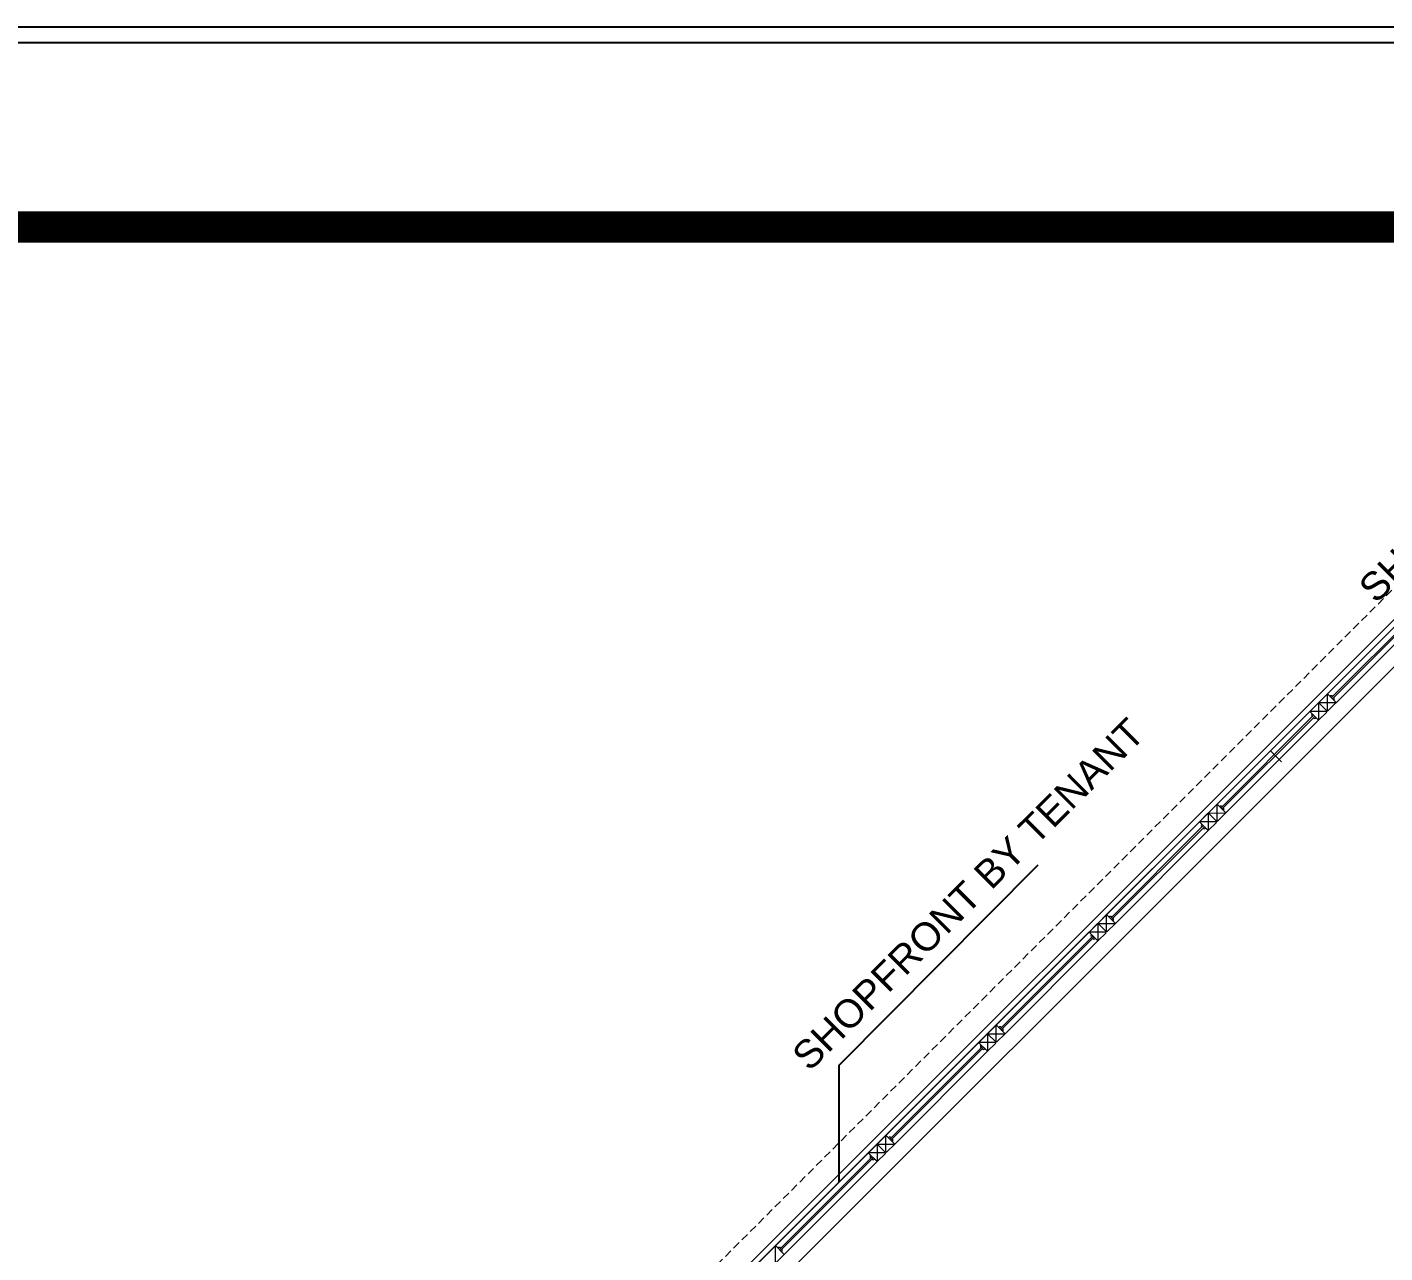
# Model space of a CAD drawing. Header units: millimetres. Extents: x 9129 to 19685, y -6152 to 3305.
# Drawn here: x 15060 to 15931, y 2339 to 3126 of the extents above; entities that cross this region are included whole.
import ezdxf
from ezdxf.xclip import XClip

# ---------------------------------------------------------------- set-up
doc = ezdxf.new("R2010")
doc.units = ezdxf.units.MM
doc.header["$LTSCALE"] = 5
doc.header["$XCLIPFRAME"] = 0
doc.linetypes.add('DASHED', pattern=[0.75, 0.5, -0.25])
for name, color, linetype, lineweight in [('LP-AREA_POLYLINE', 7, 'Continuous', 5), ('no3_ahsap gorunus arka ince', 53, 'Continuous', 5), ('no3_ahsap kesit on', 40, 'Continuous', 20), ('no3_ahşap gorunus on kalın', 34, 'Continuous', 20), ('no3_cam kesit arka', 141, 'Continuous', 9), ('no3_duvar kaplama', 8, 'Continuous', 9), ('no3_duvar ytong', 101, 'Continuous', 20)]:
    doc.layers.add(name, color=color, linetype=linetype, lineweight=lineweight)
doc.layers.add('LP-UNIT_LINE', color=170, linetype='Continuous')
doc.styles.add('TEXT-500', font='arial.ttf', dxfattribs={"height": 1.25})

# ---------------------------------------------------------------- blocks, each defined once
blk = doc.blocks.new('A$C25195F0E')
at = {"layer": 'LP-AREA_POLYLINE', "elevation": 0}
blk.add_lwpolyline([(1241.29, 1481.77), (1740.61, 982.45), (1740.61, -260.52, 0.060132), (1740.61, -260.52), (1740.61, -260.52), (1740.61, -260.52), (1740.61, -260.52), (1740.61, -260.52), (1740.61, -260.52), (1740.61, -260.52), (1740.61, -260.52), (1740.61, -260.52, 0.142516), (363.91, -881.77), (-329.17, -187.72), (-378.67, -138.22)], format="xyb", close=True, dxfattribs=at)
blk = doc.blocks.new('plan3')
at = {"ltscale": 0.05, "elevation": 0}
blk.add_lwpolyline([(26234.12, -6027.2), (26234.12, -5952.15), (26362.03, -5823.48)], dxfattribs=at)
at = {"layer": 'LP-UNIT_LINE', "color": 252, "lineweight": 100, "ltscale": 0.1, "const_width": 20, "elevation": 0}
blk.add_lwpolyline([(27603.18, -5413.89), (27603.18, -8043.77), (25002.79, -8043.77), (25002.79, -5413.89)], close=True, dxfattribs=at)
at = {"layer": 'no3_ahsap gorunus arka ince', "linetype": 'DASHED', "ltscale": 2, "elevation": 0}
blk.add_lwpolyline([(25142.92, -7093.21), (26762.99, -5473.13), (27270.16, -5980.3)], dxfattribs=at)
at = {"layer": 'no3_ahsap kesit on'}
for points in [[(26547.94, -5724.65), (26553.24, -5719.35), (26547.59, -5713.7), (26542.28, -5719)], [(26547.58, -5724.3), (26547.59, -5713.7), (26542.28, -5719)], [(26546.88, -5725.01), (26536.27, -5725.01), (26541.57, -5719.71)], [(26547.23, -5725.36), (26541.93, -5730.67), (26536.27, -5725.01), (26541.57, -5719.71)], [(26541.93, -5720.06), (26541.93, -5730.67)], [(26542.28, -5719.7), (26547.23, -5724.65)], [(26542.28, -5719.7), (26547.23, -5724.65)], [(26542.28, -5719.7), (26547.23, -5724.65)], [(26542.63, -5719.35), (26553.24, -5719.35)], [(26547.23, -5725.36), (26546.88, -5725.01), (26547.58, -5724.3), (26547.94, -5724.65)], [(26476.73, -5795.16), (26476.73, -5784.56), (26471.43, -5789.86)], [(26477.09, -5795.52), (26482.39, -5790.21), (26476.73, -5784.56), (26471.43, -5789.86)], [(26476.03, -5795.87), (26465.42, -5795.87), (26470.72, -5790.57)], [(26476.38, -5796.22), (26471.08, -5801.53), (26465.42, -5795.87), (26470.72, -5790.57)], [(26471.08, -5790.92), (26471.08, -5801.53)], [(26471.43, -5790.57), (26476.38, -5795.52)], [(26471.43, -5790.57), (26476.38, -5795.52)], [(26471.43, -5790.57), (26476.38, -5795.52)], [(26471.78, -5790.22), (26482.39, -5790.21)], [(26476.38, -5796.22), (26476.03, -5795.87), (26476.73, -5795.16), (26477.09, -5795.52)], [(26406.24, -5866.38), (26411.54, -5861.08), (26405.88, -5855.42), (26400.58, -5860.72)], [(26405.88, -5866.03), (26405.88, -5855.42), (26400.58, -5860.72)], [(26405.18, -5866.73), (26394.57, -5866.74), (26399.87, -5861.43)], [(26405.53, -5867.09), (26400.23, -5872.39), (26394.57, -5866.74), (26399.87, -5861.43)], [(26400.23, -5861.78), (26400.23, -5872.39)], [(26400.58, -5861.43), (26405.53, -5866.38)], [(26400.58, -5861.43), (26405.53, -5866.38)], [(26400.58, -5861.43), (26405.53, -5866.38)], [(26400.93, -5861.08), (26411.54, -5861.08)], [(26405.53, -5867.09), (26405.18, -5866.73), (26405.88, -5866.03), (26406.24, -5866.38)], [(26335.37, -5937.23), (26340.68, -5931.93), (26335.02, -5926.27), (26329.72, -5931.58)], [(26335.02, -5936.88), (26335.02, -5926.27), (26329.72, -5931.58)], [(26334.67, -5937.94), (26329.36, -5943.24), (26323.71, -5937.59), (26329.01, -5932.28)], [(26334.31, -5937.58), (26323.71, -5937.59), (26329.01, -5932.28)], [(26329.36, -5932.63), (26329.36, -5943.24)], [(26329.72, -5932.28), (26334.66, -5937.23)], [(26329.72, -5932.28), (26334.66, -5937.23)], [(26329.72, -5932.28), (26334.66, -5937.23)], [(26330.07, -5931.93), (26340.68, -5931.93)], [(26334.67, -5937.94), (26334.31, -5937.58), (26335.02, -5936.88), (26335.37, -5937.23)], [(26263.82, -6008.8), (26258.51, -6014.1), (26252.86, -6008.45), (26258.16, -6003.15)], [(26263.46, -6008.45), (26252.86, -6008.45), (26258.16, -6003.15)], [(26258.51, -6003.5), (26258.51, -6014.1)], [(26264.52, -6008.09), (26269.83, -6002.79), (26264.17, -5997.13), (26258.87, -6002.44)], [(26264.17, -6007.74), (26264.17, -5997.13), (26258.87, -6002.44)], [(26258.87, -6003.14), (26263.81, -6008.09)], [(26258.87, -6003.14), (26263.81, -6008.09)], [(26258.87, -6003.14), (26263.81, -6008.09)], [(26259.22, -6002.79), (26269.83, -6002.79)], [(26263.82, -6008.8), (26263.46, -6008.45), (26264.17, -6007.74), (26264.52, -6008.09)], [(26193.65, -6078.94), (26198.96, -6073.63), (26193.3, -6067.98), (26188, -6073.28)], [(26193.3, -6078.58), (26193.3, -6067.98), (26188, -6073.28)]]:
    blk.add_lwpolyline(points, dxfattribs=at)
at = {"layer": 'no3_ahsap kesit on', "elevation": 0}
for points in [[(26541.57, -5719.7), (26541.93, -5720.06), (26542.63, -5719.35), (26542.28, -5719)], [(26470.72, -5790.57), (26471.08, -5790.92), (26471.78, -5790.21), (26471.43, -5789.86)], [(26399.87, -5861.43), (26400.23, -5861.78), (26400.93, -5861.08), (26400.58, -5860.72)], [(26329.01, -5932.28), (26329.36, -5932.63), (26330.07, -5931.93), (26329.72, -5931.57)], [(26258.16, -6003.14), (26258.51, -6003.5), (26259.22, -6002.79), (26258.87, -6002.44)]]:
    blk.add_lwpolyline(points, dxfattribs=at)
at = {"layer": 'no3_ahsap kesit on'}
for centre, start, end in [((26550.08, -5716.19), 45, 135), ((26550.79, -5716.9), 315, 45), ((26538.75, -5727.48), 135, 225), ((26539.45, -5728.19), 225, 315), ((26479.21, -5787.03), 45, 135), ((26479.92, -5787.74), 315, 45), ((26467.9, -5798.35), 135, 225), ((26468.6, -5799.05), 225, 315), ((26408.36, -5857.9), 45, 135), ((26409.07, -5858.6), 315, 45), ((26397.05, -5869.21), 135, 225), ((26397.75, -5869.92), 225, 315), ((26337.51, -5928.76), 45, 135), ((26338.22, -5929.47), 315, 45), ((26326.18, -5940.06), 135, 225), ((26326.89, -5940.77), 225, 315), ((26266.65, -5999.61), 45, 135), ((26267.35, -6000.32), 315, 45), ((26255.33, -6010.92), 135, 225), ((26256.04, -6011.63), 225, 315), ((26195.8, -6070.47), 45, 135), ((26196.5, -6071.18), 315, 45)]:
    blk.add_arc(centre, 1.27, start, end, dxfattribs=at)
at = {"layer": 'no3_ahşap gorunus on kalın'}
for p, q in [((26553.26, -5719.37), (26612.8, -5659.82)), ((26482.39, -5790.21), (26541.93, -5730.67)), ((26411.54, -5861.08), (26471.08, -5801.53)), ((26340.69, -5931.94), (26400.23, -5872.39)), ((26269.83, -6002.79), (26329.36, -5943.24)), ((26198.98, -6073.65), (26258.51, -6014.1))]:
    blk.add_line(p, q, dxfattribs=at)
at = {"layer": 'no3_ahşap gorunus on kalın', "elevation": 0}
for points in [[(25975.8, -6280.57), (26752.08, -5504.36)], [(26547.6, -5713.71), (26607.13, -5654.16)], [(26476.73, -5784.56), (26536.27, -5725)], [(26405.88, -5855.42), (26465.41, -5795.87)], [(26335.03, -5926.28), (26394.56, -5866.73)], [(26264.17, -5997.13), (26323.7, -5937.58)], [(26193.32, -6068), (26252.85, -6008.44)]]:
    blk.add_lwpolyline(points, dxfattribs=at)
at = {"layer": 'no3_cam kesit arka'}
for p, q in [((26751.33, -5514.93), (26550.08, -5716.19, 0)), ((26752.04, -5515.63), (26550.79, -5716.9, 0)), ((26538.75, -5727.48, 0), (26479.21, -5787.03, 0)), ((26539.45, -5728.19, 0), (26479.92, -5787.74, 0)), ((26467.9, -5798.35, 0), (26408.36, -5857.9, 0)), ((26468.6, -5799.05, 0), (26409.07, -5858.6, 0)), ((26397.05, -5869.21, 0), (26337.51, -5928.76, 0)), ((26397.75, -5869.92, 0), (26338.22, -5929.47, 0)), ((26326.18, -5940.06, 0), (26266.65, -5999.61, 0)), ((26326.89, -5940.77, 0), (26267.35, -6000.32, 0)), ((26255.33, -6010.92, 0), (26195.8, -6070.47, 0)), ((26256.04, -6011.63, 0), (26196.5, -6071.18, 0))]:
    blk.add_line(p, q, dxfattribs=at)
at = {"layer": 'no3_duvar kaplama'}
blk.add_lwpolyline([(26081.85, -6204.93), (26606.95, -5679.83)], dxfattribs=at)
at = {"layer": 'no3_ahşap gorunus on kalın'}
ref = blk.add_blockref('A$C25195F0E', (25527.36, -6974.42), dxfattribs=at)
XClip(ref).set_block_clipping_path([(-524.5749777342, -995.7045508397), (2091.4118857187, 1560.5321103166)])
at = {"ltscale": 0.05, "extrusion": (-1.98464e-08, -8.20348e-09, 1), "char_height": 18, "width": 368.7257, "attachment_point": 4, "text_direction": (0.70763, 0.706583, 0), "style": 'TEXT-500'}
for s, insert in [('SHOPFRONT LINE', (26572.58, -5650.08)), ('SHOPFRONT BY TENANT', (26208.86, -5950.52, 0))]:
    blk.add_mtext(s, dxfattribs=dict(at, insert=insert))

msp = doc.modelspace()

# ---------------------------------------------------------------- linework, layer by layer
for points in [[(14046.7, 185.99), (18161.7, 185.99), (18161.7, 3125.99), (14046.7, 3125.99)], [(14056.7, 195.99), (18151.7, 195.99), (18151.7, 3115.99), (14056.7, 3115.99)]]:
    msp.add_lwpolyline(points, close=True)
at = {"layer": 'no3_duvar ytong'}
for p, q in [((15384.78, 2188.1), (15954.71, 2758.03)), ((15865.01, 2654.19), (15857.93, 2661.27, 0))]:
    msp.add_line(p, q, dxfattribs=at)

# ---------------------------------------------------------------- block references
msp.add_blockref('plan3', (-10653.09, 8411.55))

doc.saveas('drawing.dxf')
